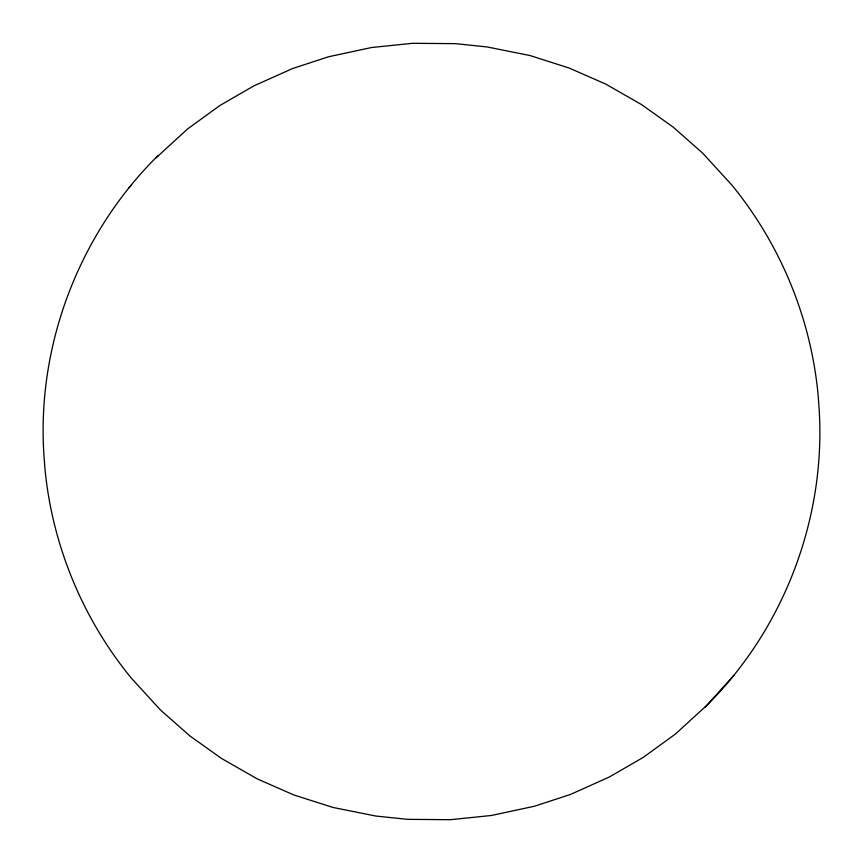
<?xml version="1.0" encoding="UTF-8"?>
<svg xmlns="http://www.w3.org/2000/svg" width="863" height="863" viewBox="0 0 863 863"><rect width="100%" height="100%" fill="white"/><g stroke="black" fill="none" stroke-linecap="round" stroke-linejoin="round"><path stroke-width="1.29" d="M158.058 155.556C77.692 234.876 34.639 349.849 44.498 462.46L44.703 465.966C51.489 543.291 82.05 617.973 131.219 678.005L160.335 709.861L189.817 735.88L221.511 758.448L257.314 778.933L293.895 794.974L332.956 807.444L375.739 816.031L407.67 819.354L450.562 819.688L491.479 815.47L534.477 806.225L570.432 794.456L609.149 777.11L643.334 757.347L675.449 734.014L707.326 704.844C786.387 625.869 828.167 511.899 818.502 400.54L818.297 397.034C811.511 319.709 780.95 245.027 731.781 184.995L702.665 153.139L673.183 127.12L641.489 104.552L605.686 84.067L569.105 68.026L530.044 55.556L487.261 46.969L455.33 43.646L412.438 43.312L371.522 47.53L328.523 56.775L292.568 68.544L253.851 85.89L219.666 105.653L187.551 128.986L155.674 158.156M704.942 707.444L733.949 675.287M129.051 187.713L131.618 184.909"/></g></svg>
